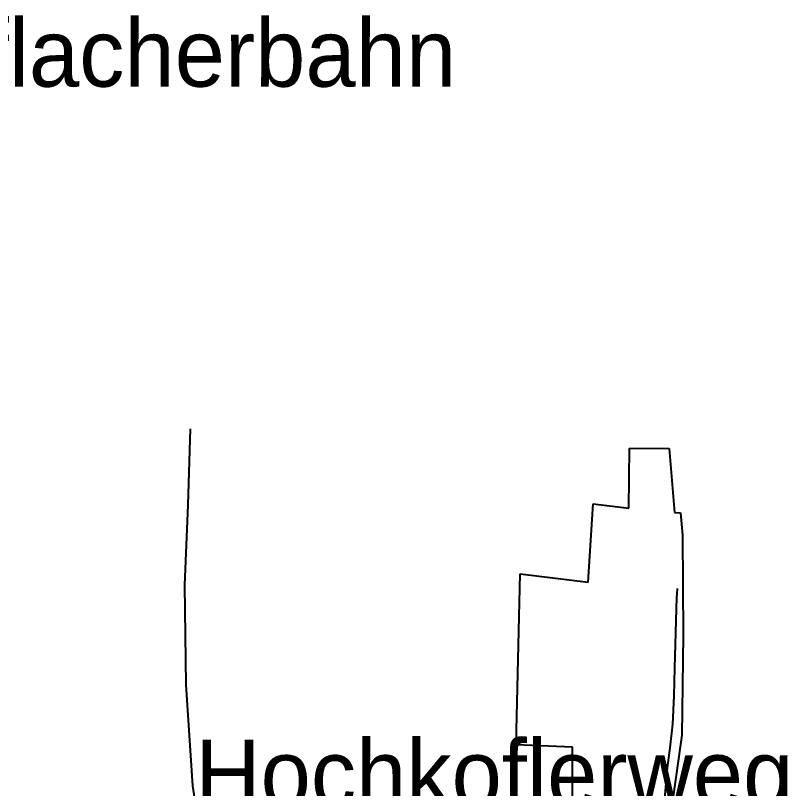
# Model space of a CAD drawing. Extents: x -3657 to 4700, y -7332 to 8131.
# Drawn here: x -2426.4 to -1930.6, y 3901.6 to 4397.9 of the extents above; entities that cross this region are included whole.
import ezdxf

# ---------------------------------------------------------------- set-up
doc = ezdxf.new("R2010")
doc.units = 0
for name, color, linetype in [('OSM_HIGHWAY_RESIDENTIAL', 8, 'CONTINUOUS'), ('OSM_LABELS', 8, 'CONTINUOUS'), ('OSM_LANDUSE_COMMERCIAL', 3, 'CONTINUOUS')]:
    doc.layers.add(name, color=color, linetype=linetype)

msp = doc.modelspace()

# ---------------------------------------------------------------- linework, layer by layer
at = {"layer": 'OSM_HIGHWAY_RESIDENTIAL'}
for p, q in [((-2314.168349, 4132.497624), (-2315.662488, 4083.827605)), ((-2315.662488, 4083.827605), (-2317.786137, 4032.255398)), ((-2317.786137, 4032.255398), (-2316.929093, 3968.162642)), ((-2001.491345, 4030.053738), (-2001.764386, 4026.640054)), ((-2001.764386, 4026.640054), (-2002.014673, 4024.216005)), ((-2002.014673, 4024.216005), (-2003.220602, 3979.026387)), ((-2003.220602, 3979.026387), (-2003.698423, 3961.135123)), ((-2316.929093, 3968.162642), (-2312.734886, 3903.258164)), ((-2003.698423, 3961.135123), (-2004.411363, 3942.843557)), ((-2004.411363, 3942.843557), (-2006.246802, 3927.798884)), ((-2006.246802, 3927.798884), (-2007.869877, 3914.889153)), ((-2007.869877, 3914.889153), (-2009.583965, 3894.951903)), ((-2312.734886, 3903.258164), (-2311.028382, 3892.294344))]:
    msp.add_line(p, q, dxfattribs=at)
at = {"layer": 'OSM_LANDUSE_COMMERCIAL'}
for p, q in [((-2032.587637, 4081.692662), (-2032.064309, 4120.132749)), ((-2032.064309, 4120.132749), (-2006.63361, 4119.954837)), ((-2006.63361, 4119.954837), (-2003.175095, 4078.868311)), ((-2058.625092, 4034.012278), (-2055.371359, 4084.439177)), ((-2055.371359, 4084.439177), (-2032.587637, 4081.692662)), ((-2003.175095, 4078.868311), (-1999.428371, 4078.701519)), ((-1999.428371, 4078.701519), (-1998.101091, 4064.324015)), ((-1998.101091, 4064.324015), (-1997.608101, 4000.008869)), ((-2104.91306, 3929.733676), (-2102.250914, 4039.43859)), ((-2102.250914, 4039.43859), (-2058.625092, 4034.012278)), ((-1997.608101, 4000.008869), (-1998.601665, 3935.871636)), ((-1998.601665, 3935.871636), (-2005.875164, 3883.799051)), ((-2068.598659, 3928.11023), (-2104.91306, 3929.733676)), ((-2068.811024, 3891.404784), (-2068.598659, 3928.11023))]:
    msp.add_line(p, q, dxfattribs=at)

# ---------------------------------------------------------------- texts
at = {"layer": 'OSM_LABELS'}
for s, p in [('Köflacherbahn', (-2517.798684, 4352.183478)), ('Hochkoflerweg', (-2310.914119, 3889.577064))]:
    msp.add_text(s, height=43.418293, dxfattribs=at).set_placement(p)

doc.saveas('drawing.dxf')
